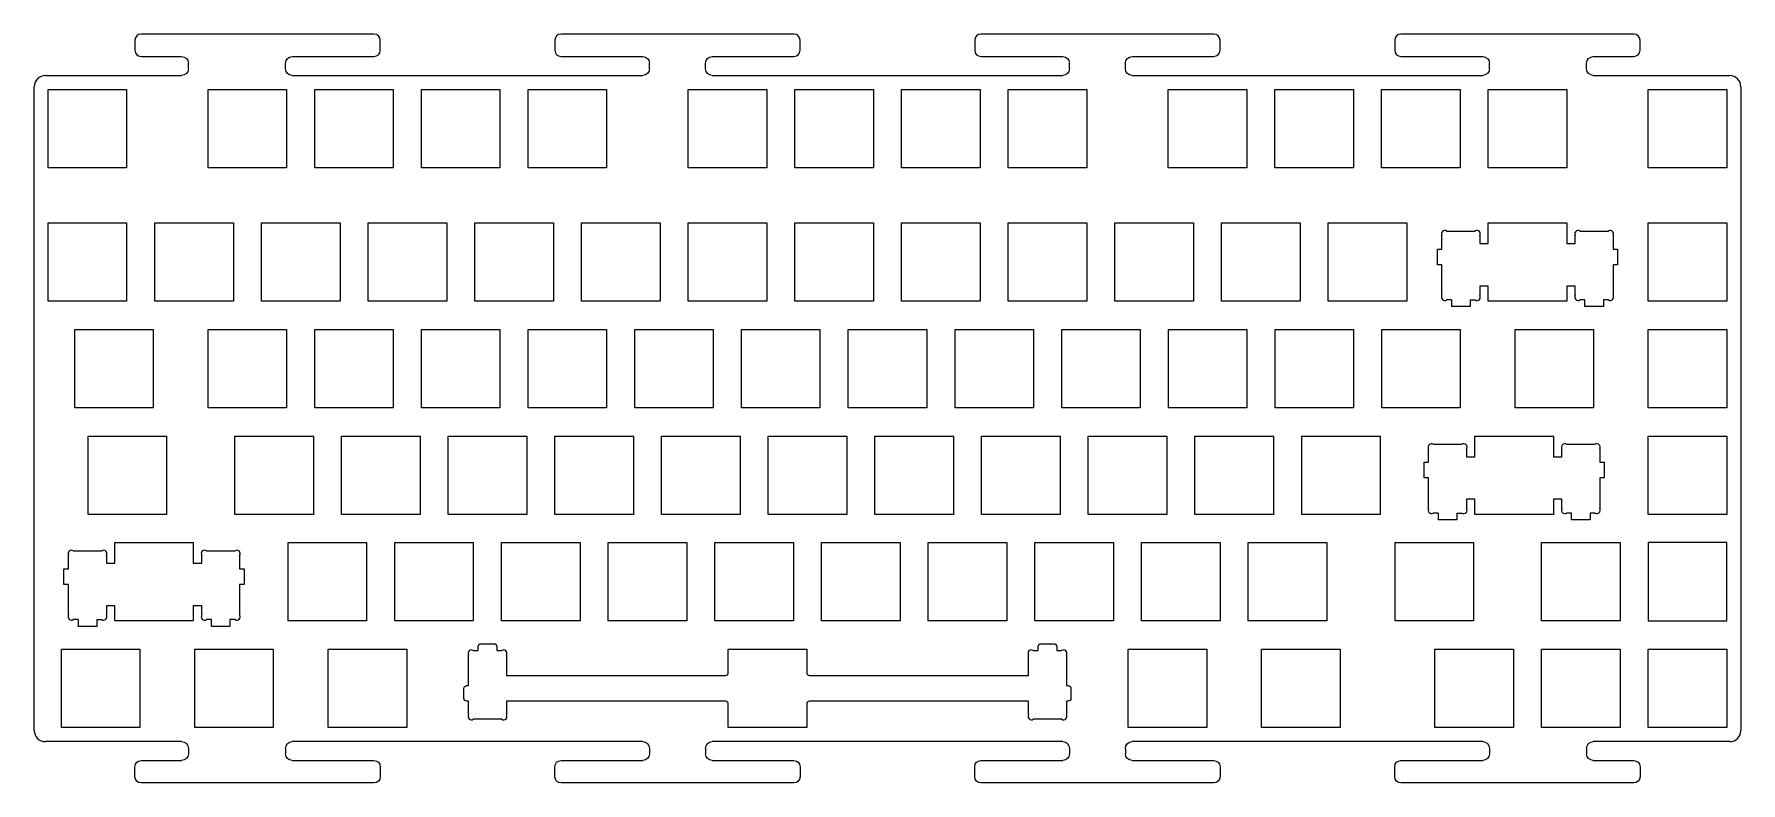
# Model space of a CAD drawing. Header units: millimetres. Extents: x -152 to 477, y -73 to 62.
# Drawn here: x 172.3 to 477.1, y -73.4 to 60.5 of the extents above; entities that cross this region are included whole.
import ezdxf

# ---------------------------------------------------------------- set-up
doc = ezdxf.new("R2010")
doc.units = ezdxf.units.MM
doc.layers.get('0').update_dxf_attribs({"color": 202})
for name, color, linetype in [('1', 7, 'Continuous'), ('11', 7, 'Continuous'), ('4', 7, 'Continuous')]:
    doc.layers.add(name, color=color, linetype=linetype)

msp = doc.modelspace()

# ---------------------------------------------------------------- linework, layer by layer
at = {"color": 3}
for p, q in [((422.93, 22.04, -20.39), (423.76, 22.04, -20.39)), ((425.48, 12.97, -20.39), (425.48, 11.77, -20.39)), ((428.78, 12.97, -20.39), (429.68, 12.97, -20.39)), ((420.55, -16.06, -20.39), (421.38, -16.06, -20.39)), ((423.1, -25.13, -20.39), (423.1, -26.33, -20.39)), ((426.4, -25.13, -20.39), (427.3, -25.13, -20.39)), ((177.66, -35.11, -20.39), (178.49, -35.11, -20.39)), ((180.21, -44.18, -20.39), (180.21, -45.38, -20.39)), ((183.51, -44.18, -20.39), (184.41, -44.18, -20.39))]:
    msp.add_line(p, q, dxfattribs=at)
at = {"layer": '1', "color": 3}
for p, q in [((424.59, 25.27, -20.39), (429.68, 25.27, -20.39)), ((432.03, 26.74, -20.39), (446.03, 26.74, -20.39)), ((448.39, 25.27, -20.39), (453.48, 25.27, -20.39)), ((422.93, 19.24, -20.39), (422.93, 22.04, -20.39)), ((430.51, 23.04, -20.39), (432.03, 23.04, -20.39)), ((446.03, 23.04, -20.39), (447.56, 23.04, -20.39)), ((455.13, 22.04, -20.39), (455.13, 19.24, -20.39)), ((432.03, 15.44, -20.39), (430.51, 15.44, -20.39)), ((447.56, 15.44, -20.39), (446.03, 15.44, -20.39)), ((446.03, 12.74, -20.39), (432.03, 12.74, -20.39)), ((428.78, 11.77, -20.39), (425.48, 11.77, -20.39)), ((452.58, 11.77, -20.39), (449.28, 11.77, -20.39)), ((429.65, -11.36, -20.39), (443.65, -11.36, -20.39)), ((422.21, -12.83, -20.39), (427.3, -12.83, -20.39)), ((428.13, -15.06, -20.39), (429.65, -15.06, -20.39)), ((443.65, -15.06, -20.39), (445.18, -15.06, -20.39)), ((446.01, -12.83, -20.39), (451.1, -12.83, -20.39)), ((420.55, -18.86, -20.39), (420.55, -16.06, -20.39)), ((452.75, -16.06, -20.39), (452.75, -18.86, -20.39)), ((429.65, -22.66, -20.39), (428.13, -22.66, -20.39)), ((445.18, -22.66, -20.39), (443.65, -22.66, -20.39)), ((426.4, -26.33, -20.39), (423.1, -26.33, -20.39)), ((443.65, -25.36, -20.39), (429.65, -25.36, -20.39)), ((450.2, -26.33, -20.39), (446.9, -26.33, -20.39)), ((186.76, -30.41, -20.39), (200.76, -30.41, -20.39)), ((179.32, -31.88, -20.39), (184.41, -31.88, -20.39)), ((203.12, -31.88, -20.39), (208.21, -31.88, -20.39)), ((177.66, -37.91, -20.39), (177.66, -35.11, -20.39)), ((185.24, -34.11, -20.39), (186.76, -34.11, -20.39)), ((200.76, -34.11, -20.39), (202.29, -34.11, -20.39)), ((209.86, -35.11, -20.39), (209.86, -37.91, -20.39)), ((186.76, -41.71, -20.39), (185.24, -41.71, -20.39)), ((202.29, -41.71, -20.39), (200.76, -41.71, -20.39)), ((183.51, -45.38, -20.39), (180.21, -45.38, -20.39)), ((200.76, -44.41, -20.39), (186.76, -44.41, -20.39)), ((207.31, -45.38, -20.39), (204.01, -45.38, -20.39)), ((252.15, -48.49, -20.39), (254.45, -48.49, -20.39)), ((352.15, -48.49, -20.39), (354.45, -48.49, -20.39)), ((296.3, -53.66, -20.39), (296.3, -49.46, -20.39)), ((310.3, -49.46, -20.39), (310.3, -53.66, -20.39)), ((249.1, -58.26, -20.39), (249.1, -56.46, -20.39)), ((357.5, -56.46, -20.39), (357.5, -58.26, -20.39)), ((296.3, -63.46, -20.39), (296.3, -59.26, -20.39)), ((310.3, -59.26, -20.39), (310.3, -63.46, -20.39)), ((255.85, -61.99, -20.39), (250.76, -61.99, -20.39)), ((355.85, -61.99, -20.39), (350.76, -61.99, -20.39))]:
    msp.add_line(p, q, dxfattribs=at)
at = {"layer": '1', "color": 3, "extrusion": (0, 0, -1)}
for centre, start, end in [((-252.15, -48.99, 20.39), 0, 90), ((-254.45, -48.99, 20.39), 90, 180), ((-352.15, -48.99, 20.39), 0, 90), ((-354.45, -48.99, 20.39), 90, 180), ((-249.6, -56.46, 20.39), 0, 90), ((-357, -56.46, 20.39), 90, 180), ((-249.6, -58.26, 20.39), 270, 0), ((-357, -58.26, 20.39), 180, 270)]:
    msp.add_arc(centre, 0.5, start, end, dxfattribs=at)
at = {"layer": '1', "color": 3}
for centre, start, end in [((295.8, -53.66, -20.39), 270, 0.0012), ((310.8, -53.66, -20.39), 179.9988, 270), ((295.8, -59.26, -20.39), 359.9988, 90), ((310.8, -59.26, -20.39), 90, 180.0012)]:
    msp.add_arc(centre, 0.5, start, end, dxfattribs=at)
for points, degree in [([(423.76, 22.04, -20.39), (423.76, 22.72, -20.39), (423.76, 23.4, -20.39), (423.76, 24.44, -20.39)], 3), ([(430.51, 24.44, -20.39), (430.51, 23.76, -20.39), (430.51, 23.4, -20.39), (430.51, 23.04, -20.39)], 3), ([(432.03, 23.04, -20.39), (432.03, 23.97, -20.39), (432.03, 24.9, -20.39), (432.03, 26.74, -20.39)], 3), ([(446.03, 26.74, -20.39), (446.03, 25.09, -20.39), (446.03, 24.07, -20.39), (446.03, 23.04, -20.39)], 3), ([(447.56, 23.04, -20.39), (447.56, 23.4, -20.39), (447.56, 23.76, -20.39), (447.56, 24.44, -20.39)], 3), ([(454.31, 24.44, -20.39), (454.31, 23.32, -20.39), (454.31, 22.68, -20.39), (454.31, 22.04, -20.39)], 3), ([(454.31, 22.04, -20.39), (454.39, 22.04, -20.39), (454.47, 22.04, -20.39), (455.13, 22.04, -20.39)], 3), ([(423.76, 19.24, -20.39), (423.68, 19.24, -20.39), (423.6, 19.24, -20.39), (422.93, 19.24, -20.39)], 3), ([(423.76, 13.8, -20.39), (423.76, 16.03, -20.39), (423.76, 17.63, -20.39), (423.76, 19.24, -20.39)], 3), ([(454.31, 19.24, -20.39), (454.31, 17.7, -20.39), (454.31, 16.17, -20.39), (454.31, 13.8, -20.39)], 3), ([(455.13, 19.24, -20.39), (454.48, 19.24, -20.39), (454.4, 19.24, -20.39), (454.31, 19.24, -20.39)], 3), ([(430.51, 15.44, -20.39), (430.51, 15.03, -20.39), (430.51, 14.61, -20.39), (430.51, 13.8, -20.39)], 3), ([(432.03, 12.74, -20.39), (432.03, 14.2, -20.39), (432.03, 14.82, -20.39), (432.03, 15.44, -20.39)], 3), ([(446.03, 15.44, -20.39), (446.03, 14.82, -20.39), (446.03, 14.2, -20.39), (446.03, 12.74, -20.39)], 3), ([(447.56, 13.8, -20.39), (447.56, 14.65, -20.39), (447.56, 15.05, -20.39), (447.56, 15.44, -20.39)], 3), ([(425.48, 12.97, -20.39), (425.25, 12.97, -20.39), (425.01, 12.97, -20.39), (424.59, 12.97, -20.39)], 3), ([(428.78, 12.97, -20.39), (428.78, 12.79, -20.39), (428.78, 12.62, -20.39), (428.78, 11.77, -20.39)], 3), ([(449.28, 12.97, -20.39), (449.06, 12.97, -20.39), (448.83, 12.97, -20.39), (448.39, 12.97, -20.39)], 3), ([(449.28, 11.77, -20.39), (449.28, 12.59, -20.39), (449.28, 12.78, -20.39), (449.28, 12.97, -20.39)], 3), ([(453.48, 12.97, -20.39), (453.02, 12.97, -20.39), (452.8, 12.97, -20.39), (452.58, 12.97, -20.39)], 3), ([(452.58, 12.97, -20.39), (452.58, 12.79, -20.39), (452.58, 12.61, -20.39), (452.58, 11.77, -20.39)], 3), ([(429.65, -15.06, -20.39), (429.65, -14.13, -20.39), (429.65, -13.2, -20.39), (429.65, -11.36, -20.39)], 3), ([(443.65, -11.36, -20.39), (443.65, -13.01, -20.39), (443.65, -14.03, -20.39), (443.65, -15.06, -20.39)], 3), ([(421.38, -16.06, -20.39), (421.38, -15.38, -20.39), (421.38, -14.7, -20.39), (421.38, -13.66, -20.39)], 3), ([(428.13, -13.66, -20.39), (428.13, -14.34, -20.39), (428.13, -14.7, -20.39), (428.13, -15.06, -20.39)], 3), ([(445.18, -15.06, -20.39), (445.18, -14.7, -20.39), (445.18, -14.34, -20.39), (445.18, -13.66, -20.39)], 3), ([(451.93, -13.66, -20.39), (451.93, -14.78, -20.39), (451.93, -15.42, -20.39), (451.93, -16.06, -20.39)], 3), ([(451.93, -16.06, -20.39), (452.01, -16.06, -20.39), (452.09, -16.06, -20.39), (452.75, -16.06, -20.39)], 3), ([(421.38, -18.86, -20.39), (421.3, -18.86, -20.39), (421.22, -18.86, -20.39), (420.55, -18.86, -20.39)], 3), ([(421.38, -24.3, -20.39), (421.38, -22.07, -20.39), (421.38, -20.47, -20.39), (421.38, -18.86, -20.39)], 3), ([(451.93, -18.86, -20.39), (451.93, -20.4, -20.39), (451.93, -21.93, -20.39), (451.93, -24.3, -20.39)], 3), ([(452.75, -18.86, -20.39), (452.1, -18.86, -20.39), (452.01, -18.86, -20.39), (451.93, -18.86, -20.39)], 3), ([(428.13, -22.66, -20.39), (428.13, -23.07, -20.39), (428.13, -23.49, -20.39), (428.13, -24.3, -20.39)], 3), ([(429.65, -25.36, -20.39), (429.65, -23.9, -20.39), (429.65, -23.28, -20.39), (429.65, -22.66, -20.39)], 3), ([(443.65, -22.66, -20.39), (443.65, -23.28, -20.39), (443.65, -23.9, -20.39), (443.65, -25.36, -20.39)], 3), ([(445.18, -24.3, -20.39), (445.18, -23.45, -20.39), (445.18, -23.05, -20.39), (445.18, -22.66, -20.39)], 3), ([(423.1, -25.13, -20.39), (422.87, -25.13, -20.39), (422.63, -25.13, -20.39), (422.21, -25.13, -20.39)], 3), ([(426.4, -25.13, -20.39), (426.4, -25.31, -20.39), (426.4, -25.48, -20.39), (426.4, -26.33, -20.39)], 3), ([(446.9, -25.13, -20.39), (446.67, -25.13, -20.39), (446.45, -25.13, -20.39), (446.01, -25.13, -20.39)], 3), ([(446.9, -26.33, -20.39), (446.9, -25.51, -20.39), (446.9, -25.32, -20.39), (446.9, -25.13, -20.39)], 3), ([(450.2, -25.13, -20.39), (450.2, -25.31, -20.39), (450.2, -25.49, -20.39), (450.2, -26.33, -20.39)], 3), ([(451.1, -25.13, -20.39), (450.63, -25.13, -20.39), (450.42, -25.13, -20.39), (450.2, -25.13, -20.39)], 3), ([(186.76, -34.11, -20.39), (186.76, -33.18, -20.39), (186.76, -32.25, -20.39), (186.76, -30.41, -20.39)], 3), ([(200.76, -30.41, -20.39), (200.76, -32.06, -20.39), (200.76, -33.08, -20.39), (200.76, -34.11, -20.39)], 3), ([(178.49, -35.11, -20.39), (178.49, -34.43, -20.39), (178.49, -33.75, -20.39), (178.49, -32.71, -20.39)], 3), ([(185.24, -32.71, -20.39), (185.24, -33.39, -20.39), (185.24, -33.75, -20.39), (185.24, -34.11, -20.39)], 3), ([(202.29, -34.11, -20.39), (202.29, -33.75, -20.39), (202.29, -33.39, -20.39), (202.29, -32.71, -20.39)], 3), ([(209.04, -32.71, -20.39), (209.04, -33.83, -20.39), (209.04, -34.47, -20.39), (209.04, -35.11, -20.39)], 3), ([(209.04, -35.11, -20.39), (209.12, -35.11, -20.39), (209.2, -35.11, -20.39), (209.86, -35.11, -20.39)], 3), ([(178.49, -37.91, -20.39), (178.41, -37.91, -20.39), (178.34, -37.91, -20.39), (177.66, -37.91, -20.39)], 3), ([(178.49, -43.35, -20.39), (178.49, -41.12, -20.39), (178.49, -39.52, -20.39), (178.49, -37.91, -20.39)], 3), ([(209.04, -37.91, -20.39), (209.04, -39.45, -20.39), (209.04, -40.98, -20.39), (209.04, -43.35, -20.39)], 3), ([(209.86, -37.91, -20.39), (209.21, -37.91, -20.39), (209.13, -37.91, -20.39), (209.04, -37.91, -20.39)], 3), ([(185.24, -41.71, -20.39), (185.24, -42.12, -20.39), (185.24, -42.54, -20.39), (185.24, -43.35, -20.39)], 3), ([(186.76, -44.41, -20.39), (186.76, -42.95, -20.39), (186.76, -42.33, -20.39), (186.76, -41.71, -20.39)], 3), ([(200.76, -41.71, -20.39), (200.76, -42.33, -20.39), (200.76, -42.95, -20.39), (200.76, -44.41, -20.39)], 3), ([(202.29, -43.35, -20.39), (202.29, -42.5, -20.39), (202.29, -42.1, -20.39), (202.29, -41.71, -20.39)], 3), ([(180.21, -44.18, -20.39), (179.98, -44.18, -20.39), (179.74, -44.18, -20.39), (179.32, -44.18, -20.39)], 3), ([(183.51, -44.18, -20.39), (183.51, -44.36, -20.39), (183.51, -44.53, -20.39), (183.51, -45.38, -20.39)], 3), ([(204.01, -44.18, -20.39), (203.79, -44.18, -20.39), (203.56, -44.18, -20.39), (203.12, -44.18, -20.39)], 3), ([(204.01, -45.38, -20.39), (204.01, -44.56, -20.39), (204.01, -44.37, -20.39), (204.01, -44.18, -20.39)], 3), ([(208.21, -44.18, -20.39), (207.75, -44.18, -20.39), (207.53, -44.18, -20.39), (207.31, -44.18, -20.39)], 3), ([(207.31, -44.18, -20.39), (207.31, -44.36, -20.39), (207.31, -44.54, -20.39), (207.31, -45.38, -20.39)], 3), ([(250.75, -49.69, -20.39), (251.25, -49.69, -20.39), (251.45, -49.69, -20.39), (251.65, -49.69, -20.39)], 3), ([(251.65, -49.69, -20.39), (251.65, -49.46, -20.39), (251.65, -49.22, -20.39), (251.65, -48.99, -20.39)], 3), ([(254.95, -48.99, -20.39), (254.95, -49.22, -20.39), (254.95, -49.46, -20.39), (254.95, -49.69, -20.39)], 3), ([(254.95, -49.69, -20.39), (255.17, -49.69, -20.39), (255.38, -49.69, -20.39), (255.84, -49.69, -20.39)], 3), ([(256.68, -50.51, -20.39), (256.68, -52.26, -20.39), (256.68, -53.21, -20.39), (256.68, -54.16, -20.39)], 3), ([(296.3, -49.46, -20.39), (302.91, -49.46, -20.39), (310.3, -49.46, -20.39)], 2), ([(349.93, -54.16, -20.39), (349.93, -53.17, -20.39), (349.93, -52.18, -20.39), (349.93, -50.53, -20.39)], 3), ([(350.75, -49.69, -20.39), (351.19, -49.69, -20.39), (351.42, -49.69, -20.39), (351.65, -49.69, -20.39)], 3), ([(351.65, -49.69, -20.39), (351.65, -49.46, -20.39), (351.65, -49.22, -20.39), (351.65, -48.99, -20.39)], 3), ([(354.95, -48.99, -20.39), (354.95, -49.22, -20.39), (354.95, -49.46, -20.39), (354.95, -49.69, -20.39)], 3), ([(356.68, -50.51, -20.39), (356.68, -52.83, -20.39), (356.68, -54.32, -20.39), (356.68, -55.96, -20.39)], 3), ([(256.68, -54.16, -20.39), (269.72, -54.16, -20.39), (282.76, -54.16, -20.39), (295.8, -54.16, -20.39)], 3), ([(310.8, -54.16, -20.39), (323.84, -54.16, -20.39), (336.89, -54.16, -20.39), (349.93, -54.16, -20.39)], 3), ([(249.6, -55.96, -20.39), (249.71, -55.96, -20.39), (249.82, -55.96, -20.39), (249.93, -55.96, -20.39)], 3), ([(356.68, -55.96, -20.39), (356.79, -55.96, -20.39), (356.89, -55.96, -20.39), (357, -55.96, -20.39)], 3), ([(249.93, -58.76, -20.39), (249.82, -58.76, -20.39), (249.71, -58.76, -20.39), (249.6, -58.76, -20.39)], 3), ([(249.93, -61.16, -20.39), (249.93, -59.98, -20.39), (249.93, -59.37, -20.39), (249.93, -58.76, -20.39)], 3), ([(256.68, -58.76, -20.39), (256.68, -59.38, -20.39), (256.68, -59.99, -20.39), (256.68, -61.16, -20.39)], 3), ([(295.8, -58.76, -20.39), (282.76, -58.76, -20.39), (269.72, -58.76, -20.39), (256.68, -58.76, -20.39)], 3), ([(349.93, -58.76, -20.39), (336.89, -58.76, -20.39), (323.84, -58.76, -20.39), (310.8, -58.76, -20.39)], 3), ([(349.93, -61.16, -20.39), (349.93, -60.05, -20.39), (349.93, -59.4, -20.39), (349.93, -58.76, -20.39)], 3), ([(356.68, -58.76, -20.39), (356.68, -59.41, -20.39), (356.68, -60.06, -20.39), (356.68, -61.16, -20.39)], 3), ([(357, -58.76, -20.39), (356.89, -58.76, -20.39), (356.79, -58.76, -20.39), (356.68, -58.76, -20.39)], 3), ([(310.3, -63.46, -20.39), (303.66, -63.46, -20.39), (296.3, -63.46, -20.39)], 2)]:
    msp.add_open_spline(points, degree=degree, dxfattribs=at)
for points, knots in [([(249.93, -55.96, -20.39), (249.93, -54.04, -20.39), (249.93, -52.41, -20.39), (249.93, -50.78, -20.39), (249.93, -50.53, -20.39)], [0, 0, 0, 0, 1, 1.121149, 1.121149, 1.121149, 1.121149]), ([(354.95, -49.69, -20.39), (355.36, -49.69, -20.39), (355.58, -49.69, -20.39), (355.79, -49.69, -20.39), (355.84, -49.69, -20.39)], [0, 0, 0, 0, 1, 1.243936, 1.243936, 1.243936, 1.243936])]:
    msp.add_open_spline(points, degree=3, knots=knots, dxfattribs=at)
at = {"layer": '11'}
for centre, start, end in [((250.43, -50.2, -20.39), 57.6058, 213.6091), ((256.17, -50.19, -20.39), 327.3639, 123.5573), ((350.43, -50.2, -20.39), 57.2531, 213.5573), ((356.17, -50.19, -20.39), 327.4171, 123.5573), ((250.43, -61.49, -20.39), 146.3909, 303.5573), ((256.18, -61.49, -20.39), 236.4427, 33.6091), ((350.43, -61.49, -20.39), 146.4427, 303.5573), ((356.18, -61.49, -20.39), 236.4427, 33.5573)]:
    msp.add_arc(centre, 0.6, start, end, dxfattribs=at)
at = {"layer": '4', "color": 3}
for p, q in [((190.33, 59.38, -20.39), (190.33, 57.58, -20.39)), ((233.03, 60.48, -20.39), (191.43, 60.48, -20.39)), ((234.13, 57.58, -20.39), (234.13, 59.38, -20.39)), ((265.33, 59.38, -20.39), (265.33, 57.58, -20.39)), ((308.03, 60.48, -20.39), (266.43, 60.48, -20.39)), ((309.13, 57.58, -20.39), (309.13, 59.38, -20.39)), ((340.33, 59.38, -20.39), (340.33, 57.58, -20.39)), ((383.03, 60.48, -20.39), (341.43, 60.48, -20.39)), ((384.13, 57.58, -20.39), (384.13, 59.38, -20.39)), ((415.33, 59.38, -20.39), (415.33, 57.58, -20.39)), ((458.03, 60.48, -20.39), (416.43, 60.48, -20.39)), ((459.13, 57.58, -20.39), (459.13, 59.38, -20.39)), ((191.43, 56.48, -20.39), (198.68, 56.48, -20.39)), ((199.88, 54.28, -20.39), (199.88, 55.28, -20.39)), ((217.23, 54.28, -20.39), (217.23, 55.28, -20.39)), ((218.43, 56.48, -20.39), (233.03, 56.48, -20.39)), ((266.43, 56.48, -20.39), (281.03, 56.48, -20.39)), ((282.23, 54.28, -20.39), (282.23, 55.28, -20.39)), ((292.23, 54.28, -20.39), (292.23, 55.28, -20.39)), ((293.43, 56.48, -20.39), (308.03, 56.48, -20.39)), ((341.43, 56.48, -20.39), (356.03, 56.48, -20.39)), ((357.23, 54.28, -20.39), (357.23, 55.28, -20.39)), ((367.23, 54.28, -20.39), (367.23, 55.28, -20.39)), ((368.43, 56.48, -20.39), (383.03, 56.48, -20.39)), ((416.43, 56.48, -20.39), (431.03, 56.48, -20.39)), ((432.23, 54.28, -20.39), (432.23, 55.28, -20.39)), ((449.58, 54.28, -20.39), (449.58, 55.28, -20.39)), ((450.78, 56.48, -20.39), (458.03, 56.48, -20.39)), ((174.34, 53.08, -20.39), (198.68, 53.08, -20.39)), ((218.43, 53.08, -20.39), (281.03, 53.08, -20.39)), ((293.43, 53.08, -20.39), (356.03, 53.08, -20.39)), ((368.43, 53.08, -20.39), (431.03, 53.08, -20.39)), ((450.78, 53.08, -20.39), (475.14, 53.08, -20.39)), ((172.34, -63.99, -20.39), (172.34, 51.08, -20.39)), ((174.86, 50.55, -20.39), (188.86, 50.55, -20.39)), ((174.86, 36.55, -20.39), (174.86, 50.55, -20.39)), ((188.86, 50.55, -20.39), (188.86, 36.55, -20.39)), ((203.43, 36.55, -20.39), (203.43, 50.55, -20.39)), ((203.43, 50.55, -20.39), (217.43, 50.55, -20.39)), ((217.43, 50.55, -20.39), (217.43, 36.55, -20.39)), ((222.48, 36.56, -20.39), (222.48, 50.56, -20.39)), ((222.48, 50.56, -20.39), (236.48, 50.56, -20.39)), ((236.48, 50.56, -20.39), (236.48, 36.56, -20.39)), ((241.53, 36.55, -20.39), (241.53, 50.55, -20.39)), ((241.53, 50.55, -20.39), (255.53, 50.55, -20.39)), ((255.53, 50.55, -20.39), (255.53, 36.55, -20.39)), ((260.58, 50.55, -20.39), (274.58, 50.55, -20.39)), ((260.58, 36.55, -20.39), (260.58, 50.55, -20.39)), ((274.58, 50.55, -20.39), (274.58, 36.55, -20.39)), ((289.16, 36.55, -20.39), (289.16, 50.55, -20.39)), ((289.16, 50.55, -20.39), (303.16, 50.55, -20.39)), ((303.16, 50.55, -20.39), (303.16, 36.55, -20.39)), ((308.21, 36.55, -20.39), (308.21, 50.55, -20.39)), ((308.21, 50.55, -20.39), (322.21, 50.55, -20.39)), ((322.21, 50.55, -20.39), (322.21, 36.55, -20.39)), ((327.26, 36.55, -20.39), (327.26, 50.55, -20.39)), ((327.26, 50.55, -20.39), (341.26, 50.55, -20.39)), ((341.26, 50.55, -20.39), (341.26, 36.55, -20.39)), ((346.31, 50.55, -20.39), (360.31, 50.55, -20.39)), ((346.31, 36.55, -20.39), (346.31, 50.55, -20.39)), ((360.31, 50.55, -20.39), (360.31, 36.55, -20.39)), ((374.88, 36.55, -20.39), (374.88, 50.55, -20.39)), ((374.88, 50.55, -20.39), (388.88, 50.55, -20.39)), ((388.88, 50.55, -20.39), (388.88, 36.55, -20.39)), ((393.93, 36.55, -20.39), (393.93, 50.55, -20.39)), ((393.93, 50.55, -20.39), (407.93, 50.55, -20.39)), ((407.93, 50.55, -20.39), (407.93, 36.55, -20.39)), ((412.98, 50.55, -20.39), (426.98, 50.55, -20.39)), ((412.98, 36.55, -20.39), (412.98, 50.55, -20.39)), ((426.98, 50.55, -20.39), (426.98, 36.55, -20.39)), ((432.03, 36.55, -20.39), (432.03, 50.55, -20.39)), ((432.03, 50.55, -20.39), (446.03, 50.55, -20.39)), ((446.03, 50.55, -20.39), (446.03, 36.55, -20.39)), ((460.61, 50.55, -20.39), (474.61, 50.55, -20.39)), ((460.61, 36.55, -20.39), (460.61, 50.55, -20.39)), ((474.61, 50.55, -20.39), (474.61, 36.55, -20.39)), ((477.14, 51.08, -20.39), (477.14, -63.99, -20.39)), ((188.86, 36.55, -20.39), (174.86, 36.55, -20.39)), ((217.43, 36.55, -20.39), (203.43, 36.55, -20.39)), ((236.48, 36.56, -20.39), (222.48, 36.56, -20.39)), ((255.53, 36.55, -20.39), (241.53, 36.55, -20.39)), ((274.58, 36.55, -20.39), (260.58, 36.55, -20.39)), ((303.16, 36.55, -20.39), (289.16, 36.55, -20.39)), ((322.21, 36.55, -20.39), (308.21, 36.55, -20.39)), ((341.26, 36.55, -20.39), (327.26, 36.55, -20.39)), ((360.31, 36.55, -20.39), (346.31, 36.55, -20.39)), ((388.88, 36.55, -20.39), (374.88, 36.55, -20.39)), ((407.93, 36.55, -20.39), (393.93, 36.55, -20.39)), ((426.98, 36.55, -20.39), (412.98, 36.55, -20.39)), ((446.03, 36.55, -20.39), (432.03, 36.55, -20.39)), ((474.61, 36.55, -20.39), (460.61, 36.55, -20.39)), ((174.86, 26.74, -20.39), (188.86, 26.74, -20.39)), ((174.86, 12.74, -20.39), (174.86, 26.74, -20.39)), ((188.86, 26.74, -20.39), (188.86, 12.74, -20.39)), ((193.91, 12.74, -20.39), (193.91, 26.74, -20.39)), ((193.91, 26.74, -20.39), (207.91, 26.74, -20.39)), ((207.91, 26.74, -20.39), (207.91, 12.74, -20.39)), ((212.96, 26.74, -20.39), (226.96, 26.74, -20.39)), ((212.96, 12.74, -20.39), (212.96, 26.74, -20.39)), ((226.96, 26.74, -20.39), (226.96, 12.74, -20.39)), ((232.01, 12.74, -20.39), (232.01, 26.74, -20.39)), ((232.01, 26.74, -20.39), (246.01, 26.74, -20.39)), ((246.01, 26.74, -20.39), (246.01, 12.74, -20.39)), ((251.06, 12.74, -20.39), (251.06, 26.74, -20.39)), ((251.06, 26.74, -20.39), (265.06, 26.74, -20.39)), ((265.06, 26.74, -20.39), (265.06, 12.74, -20.39)), ((270.11, 26.74, -20.39), (284.11, 26.74, -20.39)), ((270.11, 12.74, -20.39), (270.11, 26.74, -20.39)), ((284.11, 26.74, -20.39), (284.11, 12.74, -20.39)), ((289.16, 26.74, -20.39), (303.16, 26.74, -20.39)), ((289.16, 12.74, -20.39), (289.16, 26.74, -20.39)), ((303.16, 26.74, -20.39), (303.16, 12.74, -20.39)), ((308.21, 12.74, -20.39), (308.21, 26.74, -20.39)), ((308.21, 26.74, -20.39), (322.21, 26.74, -20.39)), ((322.21, 26.74, -20.39), (322.21, 12.74, -20.39)), ((327.26, 26.74, -20.39), (341.26, 26.74, -20.39)), ((327.26, 12.74, -20.39), (327.26, 26.74, -20.39)), ((341.26, 26.74, -20.39), (341.26, 12.74, -20.39)), ((346.31, 12.74, -20.39), (346.31, 26.74, -20.39)), ((346.31, 26.74, -20.39), (360.31, 26.74, -20.39)), ((360.31, 26.74, -20.39), (360.31, 12.74, -20.39)), ((365.36, 26.74, -20.39), (379.36, 26.74, -20.39)), ((365.36, 12.74, -20.39), (365.36, 26.74, -20.39)), ((379.36, 26.74, -20.39), (379.36, 12.74, -20.39)), ((384.41, 26.74, -20.39), (398.41, 26.74, -20.39)), ((384.41, 12.74, -20.39), (384.41, 26.74, -20.39)), ((398.41, 26.74, -20.39), (398.41, 12.74, -20.39)), ((403.46, 12.74, -20.39), (403.46, 26.74, -20.39)), ((403.46, 26.74, -20.39), (417.46, 26.74, -20.39)), ((417.46, 26.74, -20.39), (417.46, 12.74, -20.39)), ((460.61, 12.74, -20.39), (460.61, 26.74, -20.39)), ((460.61, 26.74, -20.39), (474.61, 26.74, -20.39)), ((474.61, 26.74, -20.39), (474.61, 12.74, -20.39)), ((188.86, 12.74, -20.39), (174.86, 12.74, -20.39)), ((207.91, 12.74, -20.39), (193.91, 12.74, -20.39)), ((226.96, 12.74, -20.39), (212.96, 12.74, -20.39)), ((246.01, 12.74, -20.39), (232.01, 12.74, -20.39)), ((265.06, 12.74, -20.39), (251.06, 12.74, -20.39)), ((284.11, 12.74, -20.39), (270.11, 12.74, -20.39)), ((303.16, 12.74, -20.39), (289.16, 12.74, -20.39)), ((322.21, 12.74, -20.39), (308.21, 12.74, -20.39)), ((341.26, 12.74, -20.39), (327.26, 12.74, -20.39)), ((360.31, 12.74, -20.39), (346.31, 12.74, -20.39)), ((379.36, 12.74, -20.39), (365.36, 12.74, -20.39)), ((398.41, 12.74, -20.39), (384.41, 12.74, -20.39)), ((417.46, 12.74, -20.39), (403.46, 12.74, -20.39)), ((474.61, 12.74, -20.39), (460.61, 12.74, -20.39)), ((179.62, -6.31, -20.39), (179.62, 7.69, -20.39)), ((179.62, 7.69, -20.39), (193.62, 7.69, -20.39)), ((193.62, 7.69, -20.39), (193.62, -6.31, -20.39)), ((203.43, -6.31, -20.39), (203.43, 7.69, -20.39)), ((203.43, 7.69, -20.39), (217.43, 7.69, -20.39)), ((217.43, 7.69, -20.39), (217.43, -6.31, -20.39)), ((222.48, -6.31, -20.39), (222.48, 7.69, -20.39)), ((222.48, 7.69, -20.39), (236.48, 7.69, -20.39)), ((236.48, 7.69, -20.39), (236.48, -6.31, -20.39)), ((241.53, -6.31, -20.39), (241.53, 7.69, -20.39)), ((241.53, 7.69, -20.39), (255.53, 7.69, -20.39)), ((255.53, 7.69, -20.39), (255.53, -6.31, -20.39)), ((260.58, 7.69, -20.39), (274.58, 7.69, -20.39)), ((260.58, -6.31, -20.39), (260.58, 7.69, -20.39)), ((274.58, 7.69, -20.39), (274.58, -6.31, -20.39)), ((279.64, 7.69, -20.39), (293.63, 7.69, -20.39)), ((279.64, -6.31, -20.39), (279.64, 7.69, -20.39)), ((293.63, 7.69, -20.39), (293.63, -6.31, -20.39)), ((298.69, 7.69, -20.39), (312.68, 7.69, -20.39)), ((298.69, -6.31, -20.39), (298.69, 7.69, -20.39)), ((312.68, 7.69, -20.39), (312.68, -6.31, -20.39)), ((317.74, 7.69, -20.39), (331.73, 7.69, -20.39)), ((317.74, -6.31, -20.39), (317.74, 7.69, -20.39)), ((331.73, 7.69, -20.39), (331.73, -6.31, -20.39)), ((336.79, -6.31, -20.39), (336.79, 7.69, -20.39)), ((336.79, 7.69, -20.39), (350.78, 7.69, -20.39)), ((350.78, 7.69, -20.39), (350.78, -6.31, -20.39)), ((355.84, -6.31, -20.39), (355.84, 7.69, -20.39)), ((355.84, 7.69, -20.39), (369.83, 7.69, -20.39)), ((369.83, 7.69, -20.39), (369.83, -6.31, -20.39)), ((374.89, 7.69, -20.39), (388.88, 7.69, -20.39)), ((374.89, -6.31, -20.39), (374.89, 7.69, -20.39)), ((388.88, 7.69, -20.39), (388.88, -6.31, -20.39)), ((393.94, 7.69, -20.39), (407.93, 7.69, -20.39)), ((393.94, -6.31, -20.39), (393.94, 7.69, -20.39)), ((407.93, 7.69, -20.39), (407.93, -6.31, -20.39)), ((412.99, -6.31, -20.39), (412.99, 7.69, -20.39)), ((412.99, 7.69, -20.39), (426.98, 7.69, -20.39)), ((426.98, 7.69, -20.39), (426.98, -6.31, -20.39)), ((436.8, 7.69, -20.39), (450.8, 7.69, -20.39)), ((436.8, -6.31, -20.39), (436.8, 7.69, -20.39)), ((450.8, 7.69, -20.39), (450.8, -6.31, -20.39)), ((460.61, -6.31, -20.39), (460.61, 7.69, -20.39)), ((460.61, 7.69, -20.39), (474.61, 7.69, -20.39)), ((474.61, 7.69, -20.39), (474.61, -6.31, -20.39)), ((193.62, -6.31, -20.39), (179.62, -6.31, -20.39)), ((217.43, -6.31, -20.39), (203.43, -6.31, -20.39)), ((236.48, -6.31, -20.39), (222.48, -6.31, -20.39)), ((255.53, -6.31, -20.39), (241.53, -6.31, -20.39)), ((274.58, -6.31, -20.39), (260.58, -6.31, -20.39)), ((293.63, -6.31, -20.39), (279.64, -6.31, -20.39)), ((312.68, -6.31, -20.39), (298.69, -6.31, -20.39)), ((331.73, -6.31, -20.39), (317.74, -6.31, -20.39)), ((350.78, -6.31, -20.39), (336.79, -6.31, -20.39)), ((369.83, -6.31, -20.39), (355.84, -6.31, -20.39)), ((388.88, -6.31, -20.39), (374.89, -6.31, -20.39)), ((407.93, -6.31, -20.39), (393.94, -6.31, -20.39)), ((426.98, -6.31, -20.39), (412.99, -6.31, -20.39)), ((450.8, -6.31, -20.39), (436.8, -6.31, -20.39)), ((474.61, -6.31, -20.39), (460.61, -6.31, -20.39)), ((182, -25.36, -20.39), (182, -11.36, -20.39)), ((182, -11.36, -20.39), (196, -11.36, -20.39)), ((196, -11.36, -20.39), (196, -25.36, -20.39)), ((208.2, -25.36, -20.39), (208.2, -11.36, -20.39)), ((208.2, -11.36, -20.39), (222.2, -11.36, -20.39)), ((222.2, -11.36, -20.39), (222.2, -25.36, -20.39)), ((227.25, -25.36, -20.39), (227.25, -11.36, -20.39)), ((227.25, -11.36, -20.39), (241.25, -11.36, -20.39)), ((241.25, -11.36, -20.39), (241.25, -25.36, -20.39)), ((246.3, -25.36, -20.39), (246.3, -11.36, -20.39)), ((246.3, -11.36, -20.39), (260.3, -11.36, -20.39)), ((260.3, -11.36, -20.39), (260.3, -25.36, -20.39)), ((265.35, -11.36, -20.39), (279.35, -11.36, -20.39)), ((265.35, -25.36, -20.39), (265.35, -11.36, -20.39)), ((279.35, -11.36, -20.39), (279.35, -25.36, -20.39)), ((284.4, -25.36, -20.39), (284.4, -11.36, -20.39)), ((284.4, -11.36, -20.39), (298.4, -11.36, -20.39)), ((298.4, -11.36, -20.39), (298.4, -25.36, -20.39)), ((303.45, -11.36, -20.39), (317.45, -11.36, -20.39)), ((303.45, -25.36, -20.39), (303.45, -11.36, -20.39)), ((317.45, -11.36, -20.39), (317.45, -25.36, -20.39)), ((322.5, -11.36, -20.39), (336.5, -11.36, -20.39)), ((322.5, -25.36, -20.39), (322.5, -11.36, -20.39)), ((336.5, -11.36, -20.39), (336.5, -25.36, -20.39)), ((341.55, -11.36, -20.39), (355.55, -11.36, -20.39)), ((341.55, -25.36, -20.39), (341.55, -11.36, -20.39)), ((355.55, -11.36, -20.39), (355.55, -25.36, -20.39)), ((360.6, -11.36, -20.39), (374.6, -11.36, -20.39)), ((360.6, -25.36, -20.39), (360.6, -11.36, -20.39)), ((374.6, -11.36, -20.39), (374.6, -25.36, -20.39)), ((379.65, -11.36, -20.39), (393.65, -11.36, -20.39)), ((379.65, -25.36, -20.39), (379.65, -11.36, -20.39)), ((393.65, -11.36, -20.39), (393.65, -25.36, -20.39)), ((398.7, -25.36, -20.39), (398.7, -11.36, -20.39)), ((398.7, -11.36, -20.39), (412.7, -11.36, -20.39)), ((412.7, -11.36, -20.39), (412.7, -25.36, -20.39)), ((460.61, -11.36, -20.39), (474.61, -11.36, -20.39)), ((460.61, -25.36, -20.39), (460.61, -11.36, -20.39)), ((474.61, -11.36, -20.39), (474.61, -25.36, -20.39)), ((196, -25.36, -20.39), (182, -25.36, -20.39)), ((222.2, -25.36, -20.39), (208.2, -25.36, -20.39)), ((241.25, -25.36, -20.39), (227.25, -25.36, -20.39)), ((260.3, -25.36, -20.39), (246.3, -25.36, -20.39)), ((279.35, -25.36, -20.39), (265.35, -25.36, -20.39)), ((298.4, -25.36, -20.39), (284.4, -25.36, -20.39)), ((317.45, -25.36, -20.39), (303.45, -25.36, -20.39)), ((336.5, -25.36, -20.39), (322.5, -25.36, -20.39)), ((355.55, -25.36, -20.39), (341.55, -25.36, -20.39)), ((374.6, -25.36, -20.39), (360.6, -25.36, -20.39)), ((393.65, -25.36, -20.39), (379.65, -25.36, -20.39)), ((412.7, -25.36, -20.39), (398.7, -25.36, -20.39)), ((474.61, -25.36, -20.39), (460.61, -25.36, -20.39)), ((217.72, -44.41, -20.39), (217.72, -30.41, -20.39)), ((217.72, -30.41, -20.39), (231.72, -30.41, -20.39)), ((231.72, -30.41, -20.39), (231.72, -44.41, -20.39)), ((236.77, -44.41, -20.39), (236.77, -30.41, -20.39)), ((236.77, -30.41, -20.39), (250.77, -30.41, -20.39)), ((250.77, -30.41, -20.39), (250.77, -44.41, -20.39)), ((255.82, -44.41, -20.39), (255.82, -30.41, -20.39)), ((255.82, -30.41, -20.39), (269.82, -30.41, -20.39)), ((269.82, -30.41, -20.39), (269.82, -44.41, -20.39)), ((274.87, -44.41, -20.39), (274.87, -30.41, -20.39)), ((274.87, -30.41, -20.39), (288.87, -30.41, -20.39)), ((288.87, -30.41, -20.39), (288.87, -44.41, -20.39)), ((293.92, -30.41, -20.39), (307.92, -30.41, -20.39)), ((293.92, -44.41, -20.39), (293.92, -30.41, -20.39)), ((307.92, -30.41, -20.39), (307.92, -44.41, -20.39)), ((312.97, -44.41, -20.39), (312.97, -30.41, -20.39)), ((312.97, -30.41, -20.39), (326.97, -30.41, -20.39)), ((326.97, -30.41, -20.39), (326.97, -44.41, -20.39)), ((332.02, -30.41, -20.39), (346.02, -30.41, -20.39)), ((332.02, -44.41, -20.39), (332.02, -30.41, -20.39)), ((346.02, -30.41, -20.39), (346.02, -44.41, -20.39)), ((351.07, -30.41, -20.39), (365.07, -30.41, -20.39)), ((351.07, -44.41, -20.39), (351.07, -30.41, -20.39)), ((365.07, -30.41, -20.39), (365.07, -44.41, -20.39)), ((370.12, -44.41, -20.39), (370.12, -30.41, -20.39)), ((370.12, -30.41, -20.39), (384.12, -30.41, -20.39)), ((384.12, -30.41, -20.39), (384.12, -44.41, -20.39)), ((389.17, -44.41, -20.39), (389.17, -30.41, -20.39)), ((389.17, -30.41, -20.39), (403.17, -30.41, -20.39)), ((403.17, -30.41, -20.39), (403.17, -44.41, -20.39)), ((415.37, -44.41, -20.39), (415.37, -30.41, -20.39)), ((415.37, -30.41, -20.39), (429.37, -30.41, -20.39)), ((429.37, -30.41, -20.39), (429.37, -44.41, -20.39)), ((441.56, -44.41, -20.39), (441.56, -30.41, -20.39)), ((441.56, -30.41, -20.39), (455.56, -30.41, -20.39)), ((455.56, -30.41, -20.39), (455.56, -44.41, -20.39)), ((474.61, -30.41, -20.39), (460.61, -30.41, -20.39)), ((460.61, -30.41, -20.39), (460.61, -44.41, -20.39)), ((474.61, -44.41, -20.39), (474.61, -30.41, -20.39)), ((231.72, -44.41, -20.39), (217.72, -44.41, -20.39)), ((250.77, -44.41, -20.39), (236.77, -44.41, -20.39)), ((269.82, -44.41, -20.39), (255.82, -44.41, -20.39)), ((288.87, -44.41, -20.39), (274.87, -44.41, -20.39)), ((307.92, -44.41, -20.39), (293.92, -44.41, -20.39)), ((326.97, -44.41, -20.39), (312.97, -44.41, -20.39)), ((346.02, -44.41, -20.39), (332.02, -44.41, -20.39)), ((365.07, -44.41, -20.39), (351.07, -44.41, -20.39)), ((384.12, -44.41, -20.39), (370.12, -44.41, -20.39)), ((403.17, -44.41, -20.39), (389.17, -44.41, -20.39)), ((429.37, -44.41, -20.39), (415.37, -44.41, -20.39)), ((455.56, -44.41, -20.39), (441.56, -44.41, -20.39)), ((460.61, -44.41, -20.39), (474.61, -44.41, -20.39)), ((177.24, -49.46, -20.39), (191.24, -49.46, -20.39)), ((177.24, -63.46, -20.39), (177.24, -49.46, -20.39)), ((191.24, -49.46, -20.39), (191.24, -63.46, -20.39)), ((201.05, -63.46, -20.39), (201.05, -49.46, -20.39)), ((201.05, -49.46, -20.39), (215.05, -49.46, -20.39)), ((215.05, -49.46, -20.39), (215.05, -63.46, -20.39)), ((224.87, -63.46, -20.39), (224.87, -49.46, -20.39)), ((224.87, -49.46, -20.39), (238.87, -49.46, -20.39)), ((238.87, -49.46, -20.39), (238.87, -63.46, -20.39)), ((367.74, -49.46, -20.39), (381.74, -49.46, -20.39)), ((367.74, -63.46, -20.39), (367.74, -49.46, -20.39)), ((381.74, -49.46, -20.39), (381.74, -63.46, -20.39)), ((391.55, -63.46, -20.39), (391.55, -49.46, -20.39)), ((391.55, -49.46, -20.39), (405.55, -49.46, -20.39)), ((405.55, -49.46, -20.39), (405.55, -63.46, -20.39)), ((422.51, -49.46, -20.39), (436.51, -49.46, -20.39)), ((422.51, -63.46, -20.39), (422.51, -49.46, -20.39)), ((436.51, -49.46, -20.39), (436.51, -63.46, -20.39)), ((441.56, -63.46, -20.39), (441.56, -49.46, -20.39)), ((441.56, -49.46, -20.39), (455.56, -49.46, -20.39)), ((455.56, -49.46, -20.39), (455.56, -63.46, -20.39)), ((460.61, -49.46, -20.39), (474.61, -49.46, -20.39)), ((460.61, -63.46, -20.39), (460.61, -49.46, -20.39)), ((474.61, -49.46, -20.39), (474.61, -63.46, -20.39)), ((191.24, -63.46, -20.39), (177.24, -63.46, -20.39)), ((215.05, -63.46, -20.39), (201.05, -63.46, -20.39)), ((238.87, -63.46, -20.39), (224.87, -63.46, -20.39)), ((381.74, -63.46, -20.39), (367.74, -63.46, -20.39)), ((405.55, -63.46, -20.39), (391.55, -63.46, -20.39)), ((436.51, -63.46, -20.39), (422.51, -63.46, -20.39)), ((455.56, -63.46, -20.39), (441.56, -63.46, -20.39)), ((474.61, -63.46, -20.39), (460.61, -63.46, -20.39)), ((198.68, -65.99, -20.39), (174.34, -65.99, -20.39)), ((281.03, -65.99, -20.39), (218.43, -65.99, -20.39)), ((356.03, -65.99, -20.39), (293.43, -65.99, -20.39)), ((431.03, -65.99, -20.39), (368.43, -65.99, -20.39)), ((475.14, -65.99, -20.39), (450.78, -65.99, -20.39)), ((191.43, -69.36, -20.39), (198.68, -69.36, -20.39)), ((199.88, -67.19, -20.39), (199.88, -68.16, -20.39)), ((217.23, -67.19, -20.39), (217.23, -68.16, -20.39)), ((218.43, -69.36, -20.39), (233.03, -69.36, -20.39)), ((266.43, -69.36, -20.39), (281.03, -69.36, -20.39)), ((282.23, -67.19, -20.39), (282.23, -68.16, -20.39)), ((292.23, -67.19, -20.39), (292.23, -68.16, -20.39)), ((293.43, -69.36, -20.39), (308.03, -69.36, -20.39)), ((341.43, -69.36, -20.39), (356.03, -69.36, -20.39)), ((357.23, -67.19, -20.39), (357.23, -68.16, -20.39)), ((367.23, -67.19, -20.39), (367.23, -68.16, -20.39)), ((368.43, -69.36, -20.39), (383.03, -69.36, -20.39)), ((416.43, -69.36, -20.39), (431.03, -69.36, -20.39)), ((432.23, -67.19, -20.39), (432.23, -68.16, -20.39)), ((449.58, -67.19, -20.39), (449.58, -68.16, -20.39)), ((450.78, -69.36, -20.39), (458.03, -69.36, -20.39)), ((190.33, -72.26, -20.39), (190.33, -70.46, -20.39)), ((234.13, -70.46, -20.39), (234.13, -72.26, -20.39)), ((265.33, -72.26, -20.39), (265.33, -70.46, -20.39)), ((309.13, -70.46, -20.39), (309.13, -72.26, -20.39)), ((340.33, -72.26, -20.39), (340.33, -70.46, -20.39)), ((384.13, -70.46, -20.39), (384.13, -72.26, -20.39)), ((415.33, -72.26, -20.39), (415.33, -70.46, -20.39)), ((459.13, -70.46, -20.39), (459.13, -72.26, -20.39)), ((233.03, -73.36, -20.39), (191.43, -73.36, -20.39)), ((308.03, -73.36, -20.39), (266.43, -73.36, -20.39)), ((383.03, -73.36, -20.39), (341.43, -73.36, -20.39)), ((458.03, -73.36, -20.39), (416.43, -73.36, -20.39))]:
    msp.add_line(p, q, dxfattribs=at)
for centre, radius, start, end in [((191.43, 59.38, -20.39), 1.1, 90, 180), ((233.03, 59.38, -20.39), 1.1, 0, 90), ((266.43, 59.38, -20.39), 1.1, 90, 180), ((308.03, 59.38, -20.39), 1.1, 0, 90), ((341.43, 59.38, -20.39), 1.1, 90, 180), ((383.03, 59.38, -20.39), 1.1, 0, 90), ((416.43, 59.38, -20.39), 1.1, 90, 180), ((458.03, 59.38, -20.39), 1.1, 0, 90), ((191.43, 57.58, -20.39), 1.1, 180, 270), ((233.03, 57.58, -20.39), 1.1, 270, 0), ((266.43, 57.58, -20.39), 1.1, 180, 270), ((308.03, 57.58, -20.39), 1.1, 270, 0), ((341.43, 57.58, -20.39), 1.1, 180, 270), ((383.03, 57.58, -20.39), 1.1, 270, 0), ((416.43, 57.58, -20.39), 1.1, 180, 270), ((458.03, 57.58, -20.39), 1.1, 270, 0), ((174.34, 51.08, -20.39), 2, 90, 180), ((475.14, 51.08, -20.39), 2, 0, 90), ((424.26, 24.77, -20.39), 0.6, 56.4427, 213.5573), ((430.01, 24.77, -20.39), 0.6, 326.4427, 123.5573), ((448.06, 24.77, -20.39), 0.6, 56.4427, 213.5558), ((453.81, 24.77, -20.39), 0.6, 326.4239, 123.5573), ((424.26, 13.47, -20.39), 0.6, 146.4427, 303.5573), ((430.01, 13.47, -20.39), 0.6, 236.4427, 33.5573), ((448.06, 13.47, -20.39), 0.6, 146.4442, 303.5573), ((453.81, 13.47, -20.39), 0.6, 236.4427, 33.5761), ((421.88, -13.33, -20.39), 0.6, 56.4427, 213.5573), ((427.63, -13.33, -20.39), 0.6, 326.4427, 123.5573), ((445.68, -13.33, -20.39), 0.6, 56.4427, 213.5558), ((451.43, -13.33, -20.39), 0.6, 326.4239, 123.5573), ((421.88, -24.63, -20.39), 0.6, 146.4427, 303.5573), ((427.63, -24.63, -20.39), 0.6, 236.4427, 33.5573), ((445.68, -24.63, -20.39), 0.6, 146.4442, 303.5573), ((451.43, -24.63, -20.39), 0.6, 236.4427, 33.5761), ((178.99, -32.38, -20.39), 0.6, 56.4427, 213.5573), ((184.74, -32.38, -20.39), 0.6, 326.4427, 123.5573), ((202.79, -32.38, -20.39), 0.6, 56.4427, 213.5558), ((208.54, -32.38, -20.39), 0.6, 326.4239, 123.5573), ((178.99, -43.68, -20.39), 0.6, 146.4427, 303.5573), ((184.74, -43.68, -20.39), 0.6, 236.4427, 33.5573), ((202.79, -43.68, -20.39), 0.6, 146.4442, 303.5573), ((208.54, -43.68, -20.39), 0.6, 236.4427, 33.5761), ((174.34, -63.99, -20.39), 2, 180, 270), ((475.14, -63.99, -20.39), 2, 270, 0)]:
    msp.add_arc(centre, radius, start, end, dxfattribs=at)
at = {"layer": '4', "color": 3, "extrusion": (0, 0, -1)}
for centre, radius, start, end in [((-198.68, 55.28, 20.39), 1.2, 90, 180), ((-218.43, 55.28, 20.39), 1.2, 0, 90), ((-281.03, 55.28, 20.39), 1.2, 90, 180), ((-293.43, 55.28, 20.39), 1.2, 0, 90), ((-356.03, 55.28, 20.39), 1.2, 90, 180), ((-368.43, 55.28, 20.39), 1.2, 0, 90), ((-431.03, 55.28, 20.39), 1.2, 90, 180), ((-450.78, 55.28, 20.39), 1.2, 0, 90), ((-198.68, 54.28, 20.39), 1.2, 180, 270), ((-218.43, 54.28, 20.39), 1.2, 270, 0), ((-281.03, 54.28, 20.39), 1.2, 180, 270), ((-293.43, 54.28, 20.39), 1.2, 270, 0), ((-356.03, 54.28, 20.39), 1.2, 180, 270), ((-368.43, 54.28, 20.39), 1.2, 270, 0), ((-431.03, 54.28, 20.39), 1.2, 180, 270), ((-450.78, 54.28, 20.39), 1.2, 270, 0), ((-198.68, -67.19, 20.39), 1.2, 90, 180), ((-218.43, -67.19, 20.39), 1.2, 0, 90), ((-281.03, -67.19, 20.39), 1.2, 90, 180), ((-293.43, -67.19, 20.39), 1.2, 0, 90), ((-356.03, -67.19, 20.39), 1.2, 90, 180), ((-368.43, -67.19, 20.39), 1.2, 0, 90), ((-431.03, -67.19, 20.39), 1.2, 90, 180), ((-450.78, -67.19, 20.39), 1.2, 0, 90), ((-191.43, -70.46, 20.39), 1.1, 0, 90), ((-198.68, -68.16, 20.39), 1.2, 180, 270), ((-218.43, -68.16, 20.39), 1.2, 270, 0), ((-233.03, -70.46, 20.39), 1.1, 90, 180), ((-266.43, -70.46, 20.39), 1.1, 0, 90), ((-281.03, -68.16, 20.39), 1.2, 180, 270), ((-293.43, -68.16, 20.39), 1.2, 270, 0), ((-308.03, -70.46, 20.39), 1.1, 90, 180), ((-341.43, -70.46, 20.39), 1.1, 0, 90), ((-356.03, -68.16, 20.39), 1.2, 180, 270), ((-368.43, -68.16, 20.39), 1.2, 270, 0), ((-383.03, -70.46, 20.39), 1.1, 90, 180), ((-416.43, -70.46, 20.39), 1.1, 0, 90), ((-431.03, -68.16, 20.39), 1.2, 180, 270), ((-450.78, -68.16, 20.39), 1.2, 270, 0), ((-458.03, -70.46, 20.39), 1.1, 90, 180), ((-191.43, -72.26, 20.39), 1.1, 270, 0), ((-233.03, -72.26, 20.39), 1.1, 180, 270), ((-266.43, -72.26, 20.39), 1.1, 270, 0), ((-308.03, -72.26, 20.39), 1.1, 180, 270), ((-341.43, -72.26, 20.39), 1.1, 270, 0), ((-383.03, -72.26, 20.39), 1.1, 180, 270), ((-416.43, -72.26, 20.39), 1.1, 270, 0), ((-458.03, -72.26, 20.39), 1.1, 180, 270)]:
    msp.add_arc(centre, radius, start, end, dxfattribs=at)

doc.saveas('drawing.dxf')
